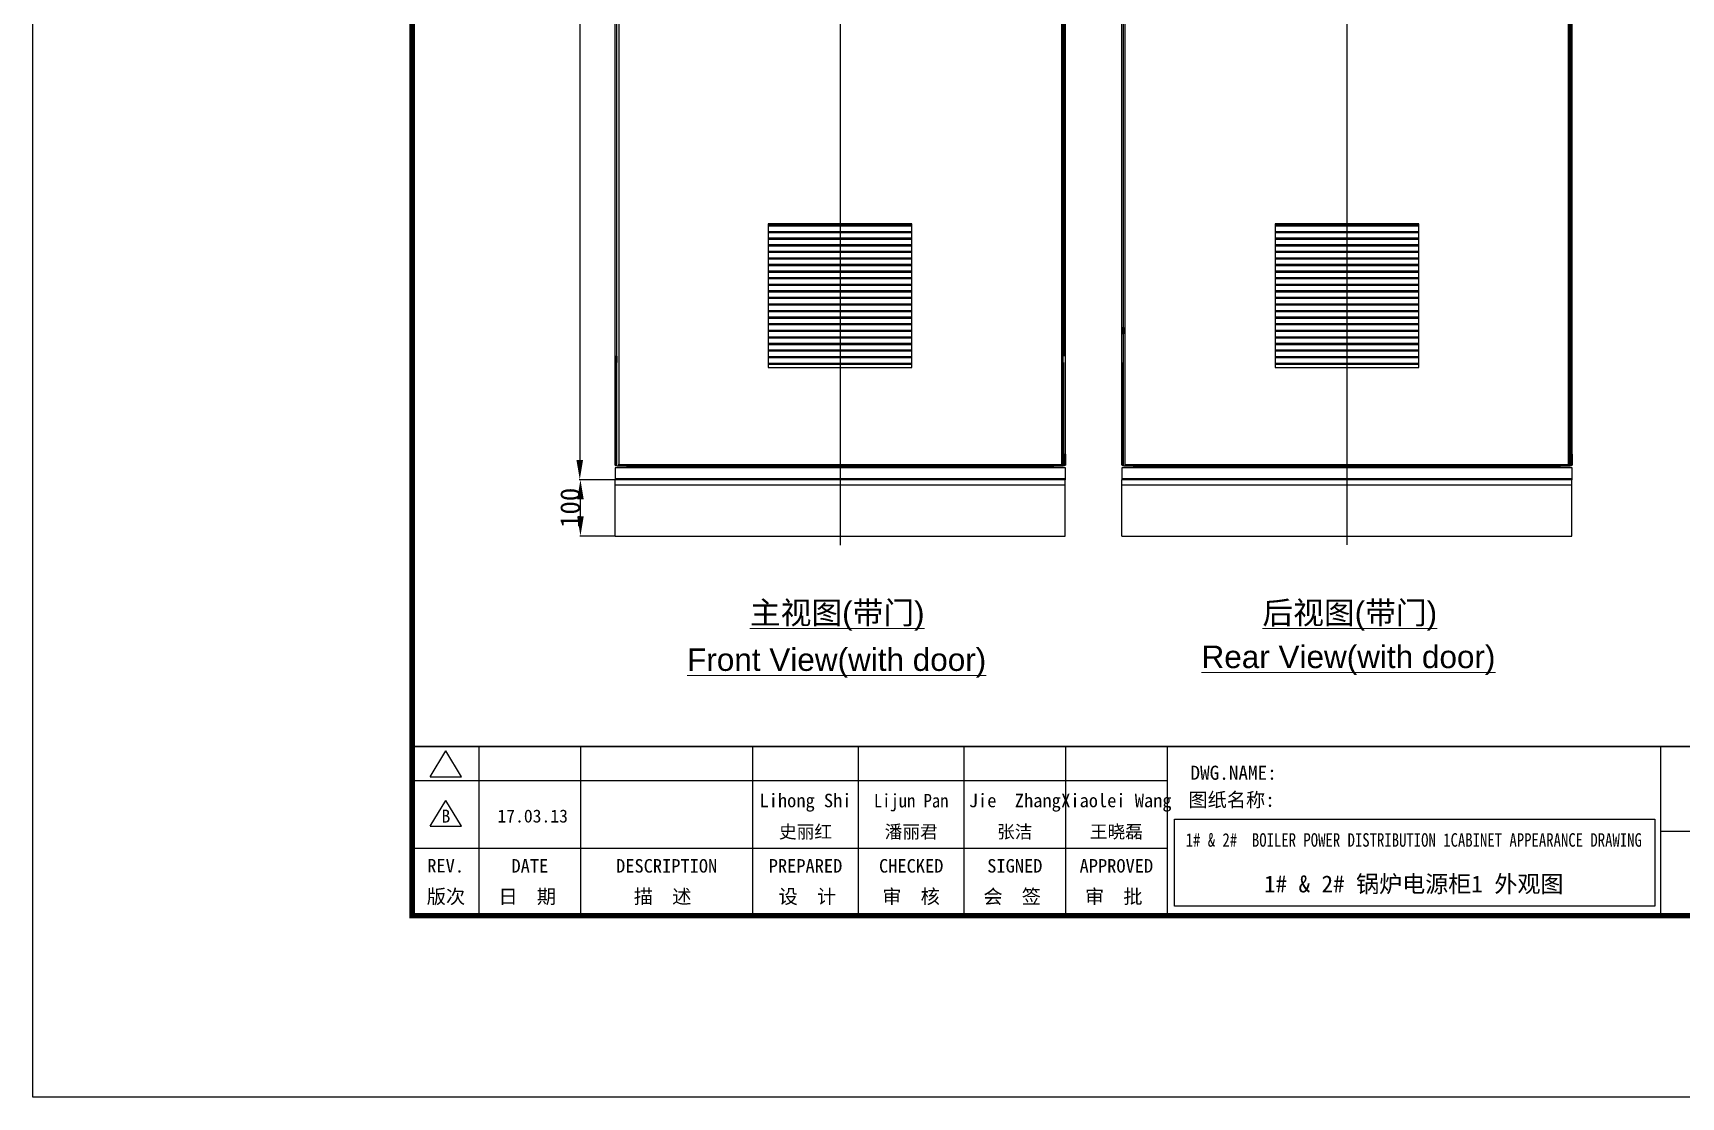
# Model space of a CAD drawing. Extents: x 79822 to 122366, y -56021 to -28815.
# Drawn here: x 80902 to 83827, y -37158 to -35270 of the extents above; entities that cross this region are included whole.
import ezdxf
from ezdxf.enums import TextEntityAlignment as Align
from ezdxf.lldxf.tags import DXFTag

# ---------------------------------------------------------------- set-up
doc = ezdxf.new("R2010")
doc.units = 0
doc.header["$LTSCALE"] = 100
doc.header["$MEASUREMENT"] = 0
doc.layers.add('t', color=1, linetype='Continuous')
doc.layers.add('TEXT', color=7, linetype='Continuous')
doc.styles.add('HZ', font='arial.ttf', dxfattribs={"width": 0.7})
doc.styles.get("Standard").update_dxf_attribs({"font": ''})
doc.styles.get('Standard').set_extended_font_data('SimSun')
tags = doc.linetypes.add('CENTER', pattern=[2, 1.25, -0.25, 0.25, -0.25]).pattern_tags.tags
tags[10:11] = [DXFTag(74, 4), DXFTag(75, 0), DXFTag(340, '0'), DXFTag(46, 1.0), DXFTag(50, 0.0), DXFTag(44, 0.0), DXFTag(45, 0.0)]
tags[8:9] = [DXFTag(74, 4), DXFTag(75, 0), DXFTag(340, '0'), DXFTag(46, 1.0), DXFTag(50, 0.0), DXFTag(44, 0.0), DXFTag(45, 0.0)]
tags[6:7] = [DXFTag(74, 4), DXFTag(75, 0), DXFTag(340, '0'), DXFTag(46, 1.0), DXFTag(50, 0.0), DXFTag(44, 0.0), DXFTag(45, 0.0)]
tags[4:5] = [DXFTag(74, 4), DXFTag(75, 0), DXFTag(340, '0'), DXFTag(46, 1.0), DXFTag(50, 0.0), DXFTag(44, 0.0), DXFTag(45, 0.0)]
doc.dimstyles.new('ISO-25', dxfattribs={"dimtxt": 35, "dimasz": 35, "dimexe": 1.25, "dimexo": 0.625, "dimtad": 1, "dimtoh": 1, "dimdec": 0, "dimtxsty": 'Standard', "dimcen": 2.5, "dimadec": 0, "dimazin": 0, "dimtfac": 1, "dimtdec": 0, "dimtmove": 0, "dimatfit": 3, "dimfxl": 0, "dimarcsym": 0})

# ---------------------------------------------------------------- blocks, each defined once
blk = doc.blocks.new('图框')
at = {"color": 7}
for p, q in [((2215.6, -2851.6), (2215.6, -3151.6)), ((0, -2911.6), (1340.2, -2911.6)), ((2215.6, -3001.6), (3115.6, -3001.6)), ((0, -3031.6), (1340.2, -3031.6))]:
    blk.add_line(p, q, dxfattribs=at)
at = {"color": 7, "const_width": 3}
blk.add_lwpolyline([(4115.6, -2851.6), (0, -2851.6)], dxfattribs=at)
at = {"layer": 't', "color": 7}
for p, q in [((31.9, -2905), (59.9, -2859.1)), ((87.8, -2905), (59.9, -2859.1)), ((31.9, -2905), (87.8, -2905)), ((31.9, -2993), (59.9, -2947.1)), ((87.8, -2993), (59.9, -2947.1)), ((31.9, -2993), (87.8, -2993))]:
    blk.add_line(p, q, dxfattribs=at)
at = {"layer": 't', "color": 7, "const_width": 9.62}
blk.add_lwpolyline([(4115.6, -3151.6), (4115.6, 0), (0, 0), (0, -3151.6)], close=True, dxfattribs=at)
at = {"layer": 't', "color": 7, "const_width": 2.4}
for points in [[(118.8, -2852.8), (118.8, -3151.6)], [(299.1, -2852.8), (299.1, -3151.6)], [(604.4, -2852.8), (604.4, -3156.4)], [(792, -2852.8), (792, -3156.4)], [(979.6, -2852.8), (979.6, -3156.4)], [(1159.9, -2852.8), (1159.9, -3156.4)], [(1340.2, -2852.8), (1340.2, -3156.4)]]:
    blk.add_lwpolyline(points, dxfattribs=at)
at = {"color": 7, "flags": 8}
for tag, p, height in [('DWG.NAME:', (1381.6, -2910.4), 25), ('PROJECTNAME:', (3125.5, -2912.8), 24), ('PROJECTNAME：', (3339.1, -2913.1), 25), ('DWG.NO.:', (3128.2, -3030.4), 24), ('图纸编号', (3315.4, -3052.4), 24), ('FILENO.:', (3128.7, -3106.1), 24), ('文档号', (3317.7, -3124.1), 24)]:
    blk.add_attdef(tag, p, '', height=height, dxfattribs=at)
for tag, height, p in [('RENLIU', 24, (698.2, -2950.4)), ('SHUFENWANG', 24, (885.8, -2950.4)), ('FANGHOU', 24, (1069.7, -2950.4)), ('DANDANLI', 24, (1250, -2950.4)), ('A', 23, (59.9, -2974.9)), ('设计时间', 23, (213.9, -2974.9)), ('刘仁', 23, (698.2, -3002.2)), ('王姝芬', 23, (885.8, -3002.2)), ('侯方', 23, (1069.7, -3002.2)), ('李丹丹', 23, (1250, -3002.2)), ('#10STATIONONTROLCABINETCOVER', 30, (1777.9, -3017.2)), ('PAGEXOFX', 24, (3953.7, -3039.1)), ('REV.', 24, (59.4, -3063)), ('DATE', 24, (208.9, -3063)), ('DESCRIPTION', 24, (451.7, -3063)), ('PREPARED', 24, (698.2, -3063)), ('CHECKED', 24, (885.8, -3063)), ('SIGNED', 24, (1069.7, -3063)), ('APPROVED', 24, (1250, -3063)), ('图纸名称', 30, (1777.9, -3094.7)), ('第几页共几页', 24, (3953.7, -3114.1))]:
    blk.add_attdef(tag, text='', height=height, dxfattribs=at).set_placement(p, align=Align.MIDDLE)
for tag, p in [('图纸名称:', (1377.8, -2965.9)), ('项目名称：', (3121.6, -2984.3)), ('项目名称：', (3325, -2984.3))]:
    blk.add_attdef(tag, text='', height=25, dxfattribs=at).set_placement(p, align=Align.BOTTOM_LEFT)
at = {"color": 7, "width": 0.8, "flags": 8}
blk.add_attdef('HANGZHOUHOLLYSYSAUTOMATIONCO.,LTD.', text='', height=24, dxfattribs=at).set_placement((2770.1, -3045.7), align=Align.MIDDLE)
at = {"layer": 't', "color": 7}
for s, p in [('版次', (59.9, -3117.6)), ('日  期', (204.2, -3117.6)), ('描  述', (444.5, -3117.6)), ('设  计', (701.5, -3117.6)), ('审  核', (885.6, -3117.6)), ('会  签', (1065, -3117.6)), ('审  批', (1245.3, -3117.6))]:
    blk.add_text(s, height=25, dxfattribs=at).set_placement(p, align=Align.MIDDLE_CENTER)
blk = doc.blocks.new('*D109')
at = {"color": 0, "lineweight": -2}
for p, q in [((81934.5, -36062.3), (81872.5, -36062.3)), ((81873.7, -36127.3), (81873.7, -36097.3)), ((81934.5, -36162.3), (81872.5, -36162.3))]:
    blk.add_line(p, q, dxfattribs=at)
at = {"color": 0}
for points in [[(81879.5, -36097.3), (81867.9, -36097.3), (81873.7, -36062.3)], [(81867.9, -36127.3), (81879.5, -36127.3), (81873.7, -36162.3)]]:
    blk.add_solid(points, dxfattribs=at)
at = {"layer": 'Defpoints', "color": 0}
for p in [(81873.7, -36062.3), (81935.1, -36062.3), (81935.1, -36162.3)]:
    blk.add_point(p, dxfattribs=at)
at = {"color": 0, "insert": (81855.6, -36112.3), "char_height": 35, "attachment_point": 5, "rotation": 90}
blk.add_mtext('100', dxfattribs=at)
blk = doc.blocks.new('*D110')
at = {"color": 0, "lineweight": -2}
for p, q in [((81934.8, -34059.8), (81871.2, -34059.8)), ((81872.5, -34094.8), (81872.5, -36027.3)), ((81934.8, -36062.3), (81871.2, -36062.3))]:
    blk.add_line(p, q, dxfattribs=at)
at = {"color": 0}
for points in [[(81878.3, -34094.8), (81866.6, -34094.8), (81872.5, -34059.8)], [(81866.6, -36027.3), (81878.3, -36027.3), (81872.5, -36062.3)]]:
    blk.add_solid(points, dxfattribs=at)
at = {"layer": 'Defpoints', "color": 0}
for p in [(81935.4, -34059.8), (81872.5, -36062.3), (81935.4, -36062.3)]:
    blk.add_point(p, dxfattribs=at)
at = {"color": 0, "insert": (81854.3, -35061), "char_height": 35, "attachment_point": 5, "rotation": 90}
blk.add_mtext('2003', dxfattribs=at)

msp = doc.modelspace()

# ---------------------------------------------------------------- linework, layer by layer
at = {"color": 1, "linetype": 'CENTER'}
for p, q in [((82334.6, -33934.6), (82334.6, -36178.4)), ((83234.1, -33934.3), (83234.1, -36178.1))]:
    msp.add_line(p, q, dxfattribs=at)
at = {"color": 7, "linetype": 'Continuous'}
for p, q in [((81935.4, -36017.3), (81935.4, -34059.8)), ((81938.4, -36037.8), (81938.4, -34062.8)), ((82728.1, -36037.8), (82728.1, -34062.8)), ((82730.4, -36037.8), (82730.4, -34062.8)), ((82834.9, -36017.3), (82834.9, -34059.8)), ((82837.9, -36037.8), (82837.9, -34062.8)), ((83627.6, -36037.8), (83627.6, -34062.8)), ((83629.9, -36037.8), (83629.9, -34062.8)), ((82734.4, -36017.3), (82734.4, -34105.3)), ((83633.9, -36017.3), (83633.9, -34105.3)), ((82840.2, -34991.8), (82840.2, -36037.8)), ((81942, -35108.8), (81942, -36037.8)), ((81937.8, -35154.3), (81937.8, -35843.3)), ((82731.5, -35843.3), (82731.5, -35154.3)), ((82732, -35154.3), (82732, -35843.3)), ((82837.3, -35154.3), (82837.3, -35843.3)), ((83631, -35843.3), (83631, -35154.3)), ((83631.5, -35154.3), (83631.5, -35843.3)), ((82731.8, -35792.3), (82730.4, -35792.3)), ((82731.8, -35803.3), (82730.4, -35803.3)), ((82731.8, -35803.3), (82731.8, -35792.3)), ((82732, -35792.3), (82734.4, -35792.3)), ((82732, -35803.3), (82734.4, -35803.3)), ((82732.4, -35792.3), (82732.4, -35803.3)), ((82733.2, -35803.3), (82733.2, -35792.3)), ((82834.9, -35792.3), (82837.3, -35792.3)), ((82837.3, -35803.3), (82834.9, -35803.3)), ((82836.1, -35792.3), (82836.1, -35803.3)), ((82836.9, -35803.3), (82836.9, -35792.3)), ((82837.5, -35792.3), (82837.9, -35792.3)), ((82837.5, -35792.3), (82837.5, -35803.3)), ((82837.5, -35803.3), (82837.9, -35803.3)), ((81935.4, -35843.3), (81937.8, -35843.3)), ((81937.8, -35854.3), (81935.4, -35854.3)), ((81936.6, -35843.3), (81936.6, -35854.3)), ((81937.4, -35854.3), (81937.4, -35843.3)), ((81937.8, -36017.3), (81937.8, -35854.3)), ((81938, -35843.3), (81938.4, -35843.3)), ((81938, -35843.3), (81938, -35854.3)), ((81938, -35854.3), (81938.4, -35854.3)), ((82731.5, -36017.3), (82731.5, -35854.3)), ((82732, -36017.3), (82732, -35854.3)), ((82837.3, -36017.3), (82837.3, -35854.3)), ((83631.3, -35843.3), (83629.9, -35843.3)), ((83631.3, -35854.3), (83629.9, -35854.3)), ((83631, -36017.3), (83631, -35854.3)), ((83631.3, -35854.3), (83631.3, -35843.3)), ((83631.5, -35843.3), (83633.9, -35843.3)), ((83631.5, -35854.3), (83633.9, -35854.3)), ((83631.5, -36017.3), (83631.5, -35854.3)), ((83631.9, -35843.3), (83631.9, -35854.3)), ((83632.7, -35854.3), (83632.7, -35843.3)), ((82734.6, -36041.3), (81935.1, -36041.3)), ((81935.1, -36041.3), (81935.1, -36062.1)), ((81937.8, -36017.3), (81935.4, -36017.3)), ((81935.4, -36036.8), (81935.4, -36017.3)), ((81937.4, -36036.8), (81935.4, -36036.8)), ((81937.4, -36036.8), (81937.4, -36017.3)), ((81937.4, -36018.5), (81938.4, -36018.5)), ((81937.8, -36020.2), (81937.4, -36020.2)), ((81937.8, -36036.1), (81937.4, -36036.1)), ((81937.8, -36017.3), (81938.4, -36017.3)), ((81937.8, -36020.2), (81937.8, -36036.1)), ((81938.4, -36037.8), (82731.4, -36037.8)), ((81940.7, -36035.5), (82728.1, -36035.5)), ((81956.5, -36039.7), (81956.5, -36037.8)), ((81956.5, -36039.7), (81978.9, -36039.7)), ((81957, -36039.7), (81957, -36037.8)), ((81957.7, -36039.7), (81957.7, -36041.3)), ((81958.2, -36039.7), (81958.2, -36041.3)), ((81977.2, -36039.7), (81977.2, -36041.3)), ((81977.7, -36039.7), (81977.7, -36041.3)), ((81978.4, -36039.7), (81978.4, -36037.8)), ((81978.9, -36037.8), (81978.9, -36039.3)), ((82690.9, -36038.2), (81978.9, -36038.2)), ((81978.9, -36039.7), (81978.9, -36039.3)), ((82690.9, -36039.7), (81978.9, -36039.7)), ((81978.9, -36039.7), (81978.9, -36041.3)), ((82690.9, -36040.2), (81978.9, -36040.2)), ((82690.9, -36037.8), (82690.9, -36039.3)), ((82690.9, -36039.7), (82690.9, -36039.3)), ((82713.3, -36039.7), (82690.9, -36039.7)), ((82690.9, -36039.7), (82690.9, -36041.3)), ((82691.4, -36039.7), (82691.4, -36037.8)), ((82692.1, -36039.7), (82692.1, -36041.3)), ((82692.6, -36039.7), (82692.6, -36041.3)), ((82711.6, -36039.7), (82711.6, -36041.3)), ((82712.1, -36039.7), (82712.1, -36041.3)), ((82712.8, -36039.7), (82712.8, -36037.8)), ((82713.3, -36039.7), (82713.3, -36037.8)), ((82730.4, -36017.3), (82731.5, -36017.3)), ((82732.4, -36018.5), (82730.4, -36018.5)), ((82730.4, -36019.7), (82731.5, -36019.7)), ((82731.4, -36037.8), (82731.4, -36019.7)), ((82732, -36017.3), (82731.5, -36017.3)), ((82731.5, -36019.7), (82731.5, -36018.5)), ((82732, -36017.3), (82734.4, -36017.3)), ((82732, -36020.2), (82732.4, -36020.2)), ((82732, -36020.2), (82732, -36036.1)), ((82732, -36036.1), (82732.4, -36036.1)), ((82732.4, -36017.3), (82732.4, -36036.8)), ((82732.4, -36036.8), (82734.4, -36036.8)), ((82734.1, -36041.3), (82734.1, -36062.1)), ((82734.4, -36017.3), (82734.4, -36036.8)), ((82734.6, -36060.5), (82734.6, -36041.3)), ((83634.1, -36041.3), (82834.6, -36041.3)), ((82834.6, -36041.3), (82834.6, -36062.1)), ((82837.3, -36017.3), (82834.9, -36017.3)), ((82834.9, -36036.8), (82834.9, -36017.3)), ((82836.9, -36036.8), (82834.9, -36036.8)), ((82836.9, -36036.8), (82836.9, -36017.3)), ((82836.9, -36018.5), (82837.9, -36018.5)), ((82837.3, -36020.2), (82836.9, -36020.2)), ((82837.3, -36036.1), (82836.9, -36036.1)), ((82837.3, -36017.3), (82837.9, -36017.3)), ((82837.3, -36020.2), (82837.3, -36036.1)), ((82837.9, -36037.8), (83630.9, -36037.8)), ((82840.2, -36035.5), (83627.6, -36035.5)), ((82856, -36039.7), (82856, -36037.8)), ((82856, -36039.7), (82878.4, -36039.7)), ((82856.5, -36039.7), (82856.5, -36037.8)), ((82857.2, -36039.7), (82857.2, -36041.3)), ((82857.7, -36039.7), (82857.7, -36041.3)), ((82876.7, -36039.7), (82876.7, -36041.3)), ((82877.2, -36039.7), (82877.2, -36041.3)), ((82877.9, -36039.7), (82877.9, -36037.8)), ((82878.4, -36037.8), (82878.4, -36039.3)), ((83590.4, -36038.2), (82878.4, -36038.2)), ((82878.4, -36039.7), (82878.4, -36039.3)), ((83590.4, -36039.7), (82878.4, -36039.7)), ((82878.4, -36039.7), (82878.4, -36041.3)), ((83590.4, -36040.2), (82878.4, -36040.2)), ((83590.4, -36037.8), (83590.4, -36039.3)), ((83590.4, -36039.7), (83590.4, -36039.3)), ((83612.8, -36039.7), (83590.4, -36039.7)), ((83590.4, -36039.7), (83590.4, -36041.3)), ((83590.9, -36039.7), (83590.9, -36037.8)), ((83591.6, -36039.7), (83591.6, -36041.3)), ((83592.1, -36039.7), (83592.1, -36041.3)), ((83611.1, -36039.7), (83611.1, -36041.3)), ((83611.6, -36039.7), (83611.6, -36041.3)), ((83612.3, -36039.7), (83612.3, -36037.8)), ((83612.8, -36039.7), (83612.8, -36037.8)), ((83629.9, -36017.3), (83631, -36017.3)), ((83631.9, -36018.5), (83629.9, -36018.5)), ((83629.9, -36019.7), (83631, -36019.7)), ((83630.9, -36037.8), (83630.9, -36019.7)), ((83631.5, -36017.3), (83631, -36017.3)), ((83631, -36019.7), (83631, -36018.5)), ((83631.5, -36017.3), (83633.9, -36017.3)), ((83631.5, -36020.2), (83631.9, -36020.2)), ((83631.5, -36020.2), (83631.5, -36036.1)), ((83631.5, -36036.1), (83631.9, -36036.1)), ((83631.9, -36017.3), (83631.9, -36036.8)), ((83631.9, -36036.8), (83633.9, -36036.8)), ((83633.6, -36041.3), (83633.6, -36062.1)), ((83633.9, -36017.3), (83633.9, -36036.8)), ((83634.1, -36060.5), (83634.1, -36041.3)), ((81935.1, -36060), (82734.1, -36060)), ((82734.6, -36062.3), (81935.1, -36062.3)), ((81935.1, -36162.3), (81935.1, -36062.3)), ((82734.6, -36060.5), (82734.1, -36060.5)), ((82734.1, -36162.3), (82734.1, -36062.3)), ((82734.6, -36062.3), (82734.6, -36060.8)), ((82834.6, -36060), (83633.6, -36060)), ((83634.1, -36062.3), (82834.6, -36062.3)), ((82834.6, -36162.3), (82834.6, -36062.3)), ((83634.1, -36060.5), (83633.6, -36060.5)), ((83633.6, -36162.3), (83633.6, -36062.3)), ((83634.1, -36062.3), (83634.1, -36060.8)), ((82734.1, -36072.3), (81935.1, -36072.3)), ((83633.6, -36072.3), (82834.6, -36072.3)), ((81935.1, -36162.3), (82734.1, -36162.3)), ((82834.6, -36162.3), (83633.6, -36162.3))]:
    msp.add_line(p, q, dxfattribs=at)
at = {"color": 7}
for p, q in [((82462.1, -35610.7), (82207.1, -35610.7)), ((82462.1, -35612.7), (82207.1, -35612.7)), ((82462.1, -35622.3), (82207.1, -35622.3)), ((82462.1, -35624.4), (82207.1, -35624.4)), ((83361.6, -35610.7), (83106.6, -35610.7)), ((83361.6, -35612.7), (83106.6, -35612.7)), ((83361.6, -35622.3), (83106.6, -35622.3)), ((83361.6, -35624.4), (83106.6, -35624.4)), ((82462.1, -35634), (82207.1, -35634)), ((82462.1, -35636), (82207.1, -35636)), ((82462.1, -35645.7), (82207.1, -35645.7)), ((82462.1, -35647.7), (82207.1, -35647.7)), ((82462.1, -35657.4), (82207.1, -35657.4)), ((82462.1, -35659.4), (82207.1, -35659.4)), ((83361.6, -35634), (83106.6, -35634)), ((83361.6, -35636), (83106.6, -35636)), ((83361.6, -35645.7), (83106.6, -35645.7)), ((83361.6, -35647.7), (83106.6, -35647.7)), ((83361.6, -35657.4), (83106.6, -35657.4)), ((83361.6, -35659.4), (83106.6, -35659.4)), ((82462.1, -35669.1), (82207.1, -35669.1)), ((82462.1, -35671.1), (82207.1, -35671.1)), ((82462.1, -35680.7), (82207.1, -35680.7)), ((82462.1, -35682.8), (82207.1, -35682.8)), ((83361.6, -35669.1), (83106.6, -35669.1)), ((83361.6, -35671.1), (83106.6, -35671.1)), ((83361.6, -35680.7), (83106.6, -35680.7)), ((83361.6, -35682.8), (83106.6, -35682.8)), ((82462.1, -35692.4), (82207.1, -35692.4)), ((82462.1, -35694.4), (82207.1, -35694.4)), ((82462.1, -35704.1), (82207.1, -35704.1)), ((82462.1, -35706.1), (82207.1, -35706.1)), ((82462.1, -35715.8), (82207.1, -35715.8)), ((82462.1, -35717.8), (82207.1, -35717.8)), ((83361.6, -35692.4), (83106.6, -35692.4)), ((83361.6, -35694.4), (83106.6, -35694.4)), ((83361.6, -35704.1), (83106.6, -35704.1)), ((83361.6, -35706.1), (83106.6, -35706.1)), ((83361.6, -35715.8), (83106.6, -35715.8)), ((83361.6, -35717.8), (83106.6, -35717.8)), ((82462.1, -35727.4), (82207.1, -35727.4)), ((82462.1, -35729.5), (82207.1, -35729.5)), ((82462.1, -35739.1), (82207.1, -35739.1)), ((82462.1, -35741.1), (82207.1, -35741.1)), ((83361.6, -35727.4), (83106.6, -35727.4)), ((83361.6, -35729.5), (83106.6, -35729.5)), ((83361.6, -35739.1), (83106.6, -35739.1)), ((83361.6, -35741.1), (83106.6, -35741.1)), ((82462.1, -35750.8), (82207.1, -35750.8)), ((82462.1, -35752.8), (82207.1, -35752.8)), ((82462.1, -35762.5), (82207.1, -35762.5)), ((82462.1, -35764.5), (82207.1, -35764.5)), ((82462.1, -35774.1), (82207.1, -35774.1)), ((82462.1, -35776.2), (82207.1, -35776.2)), ((83361.6, -35750.8), (83106.6, -35750.8)), ((83361.6, -35752.8), (83106.6, -35752.8)), ((83361.6, -35762.5), (83106.6, -35762.5)), ((83361.6, -35764.5), (83106.6, -35764.5)), ((83361.6, -35774.1), (83106.6, -35774.1)), ((83361.6, -35776.2), (83106.6, -35776.2)), ((82462.1, -35785.8), (82207.1, -35785.8)), ((82462.1, -35787.8), (82207.1, -35787.8)), ((82462.1, -35797.5), (82207.1, -35797.5)), ((82462.1, -35799.5), (82207.1, -35799.5)), ((83361.6, -35785.8), (83106.6, -35785.8)), ((83361.6, -35787.8), (83106.6, -35787.8)), ((83361.6, -35797.5), (83106.6, -35797.5)), ((83361.6, -35799.5), (83106.6, -35799.5)), ((82462.1, -35809.2), (82207.1, -35809.2)), ((82462.1, -35811.2), (82207.1, -35811.2)), ((82462.1, -35820.8), (82207.1, -35820.8)), ((82462.1, -35822.9), (82207.1, -35822.9)), ((82462.1, -35832.5), (82207.1, -35832.5)), ((82462.1, -35834.5), (82207.1, -35834.5)), ((83361.6, -35809.2), (83106.6, -35809.2)), ((83361.6, -35811.2), (83106.6, -35811.2)), ((83361.6, -35820.8), (83106.6, -35820.8)), ((83361.6, -35822.9), (83106.6, -35822.9)), ((83361.6, -35832.5), (83106.6, -35832.5)), ((83361.6, -35834.5), (83106.6, -35834.5)), ((82462.1, -35844.2), (82207.1, -35844.2)), ((82462.1, -35846.2), (82207.1, -35846.2)), ((82462.1, -35855.9), (82207.1, -35855.9)), ((82462.1, -35857.9), (82207.1, -35857.9)), ((83361.6, -35844.2), (83106.6, -35844.2)), ((83361.6, -35846.2), (83106.6, -35846.2)), ((83361.6, -35855.9), (83106.6, -35855.9)), ((83361.6, -35857.9), (83106.6, -35857.9))]:
    msp.add_line(p, q, dxfattribs=at)
at = {"color": 1}
for points in [[(80901.9, -33205.1), (120195.6, -33205.1), (120195.6, -37157.7), (80901.9, -37157.7)], [(82928.1, -36664.4), (83780.7, -36664.4), (83780.7, -36819.3), (82928.1, -36819.3)]]:
    msp.add_lwpolyline(points, close=True, dxfattribs=at)
at = {"color": 7}
for points in [[(82462.1, -35863.5), (82462.1, -35608.5), (82207.1, -35608.5), (82207.1, -35863.5)], [(83361.6, -35863.5), (83361.6, -35608.5), (83106.6, -35608.5), (83106.6, -35863.5)]]:
    msp.add_lwpolyline(points, close=True, dxfattribs=at)
at = {"color": 7, "linetype": 'Continuous'}
for centre, radius, start, end in [((81936.6, -36036.1), 1.2, 212.7273, 0), ((81938.3, -36020.2), 1.7, 90, 122.2595), ((81938.3, -36020.2), 0.5, 90, 180), ((82731.5, -36020.2), 1.7, 57.7405, 90), ((82731.5, -36020.2), 0.5, 0, 90), ((82733.2, -36036.1), 1.2, 180, 327.2727), ((82836.1, -36036.1), 1.2, 212.7273, 0), ((82837.8, -36020.2), 1.7, 90, 122.2595), ((82837.8, -36020.2), 0.5, 90, 180), ((83631, -36020.2), 1.7, 57.7405, 90), ((83631, -36020.2), 0.5, 0, 90), ((83632.7, -36036.1), 1.2, 180, 327.2727), ((82732.8, -36060.5), 1.8, 315, 0), ((83632.3, -36060.5), 1.8, 315, 0)]:
    msp.add_arc(centre, radius, start, end, dxfattribs=at)

# ---------------------------------------------------------------- block references
at = {"color": 1}
ref = msp.add_blockref('图框', (81575, -33684.4), dxfattribs=at)
ref.add_attrib('图纸名称', '1# & 2# 锅炉电源柜1 外观图', dxfattribs={"color": 7, "height": 30, "flags": 8}).set_placement((83352.9, -36779.1), align=Align.MIDDLE)
ref.add_attrib('刘仁', '史丽红', dxfattribs={"color": 7, "height": 23, "flags": 8}).set_placement((82273.2, -36686.6), align=Align.MIDDLE)
ref.add_attrib('王姝芬', '潘丽君', dxfattribs={"color": 7, "height": 23, "flags": 8}).set_placement((82460.8, -36686.6), align=Align.MIDDLE)
ref.add_attrib('侯方', '张洁', dxfattribs={"color": 7, "height": 23, "flags": 8}).set_placement((82644.7, -36686.6), align=Align.MIDDLE)
ref.add_attrib('李丹丹', '王晓磊', dxfattribs={"color": 7, "height": 23, "flags": 8}).set_placement((82825, -36686.6), align=Align.MIDDLE)
ref.add_attrib('设计时间', '17.03.13', dxfattribs={"color": 7, "height": 23, "flags": 8}).set_placement((81788.9, -36659.3), align=Align.MIDDLE)
ref.add_attrib('A', 'B', dxfattribs={"color": 7, "height": 23, "flags": 8}).set_placement((81634.9, -36659.3), align=Align.MIDDLE)
ref.add_attrib('REV.', 'REV.', dxfattribs={"color": 7, "height": 24, "flags": 8}).set_placement((81634.4, -36747.5), align=Align.MIDDLE)
ref.add_attrib('DATE', 'DATE', dxfattribs={"color": 7, "height": 24, "flags": 8}).set_placement((81783.9, -36747.5), align=Align.MIDDLE)
ref.add_attrib('DESCRIBE', 'DESCRIPTION', dxfattribs={"color": 7, "height": 24, "flags": 8}).set_placement((82026.7, -36747.5), align=Align.MIDDLE)
ref.add_attrib('PREPARE', 'PREPARED', dxfattribs={"color": 7, "height": 24, "flags": 8}).set_placement((82273.2, -36747.5), align=Align.MIDDLE)
ref.add_attrib('VERIFY', 'CHECKED', dxfattribs={"color": 7, "height": 24, "flags": 8}).set_placement((82460.8, -36747.5), align=Align.MIDDLE)
ref.add_attrib('SIGN', 'SIGNED', dxfattribs={"color": 7, "height": 24, "flags": 8}).set_placement((82644.7, -36747.5), align=Align.MIDDLE)
ref.add_attrib('APPROVER', 'APPROVED', dxfattribs={"color": 7, "height": 24, "flags": 8}).set_placement((82825, -36747.5), align=Align.MIDDLE)
ref.add_attrib('RENLIU', 'Lihong Shi', dxfattribs={"color": 7, "height": 24, "flags": 8}).set_placement((82273.2, -36634.8), align=Align.MIDDLE)
ref.add_attrib('SHUFENWANG', 'Lijun Pan', dxfattribs={"color": 7, "height": 24, "width": 0.9, "flags": 8}).set_placement((82460.8, -36634.8), align=Align.MIDDLE)
ref.add_attrib('FANGHOU', 'Jie  Zhang', dxfattribs={"color": 7, "height": 24, "flags": 8}).set_placement((82644.7, -36634.8), align=Align.MIDDLE)
ref.add_attrib('DANDANLI', 'Xiaolei Wang', dxfattribs={"color": 7, "height": 24, "flags": 8}).set_placement((82825, -36634.8), align=Align.MIDDLE)
ref.add_attrib('DWG.NAME:', 'DWG.NAME:', (82956.6, -36594.8), dxfattribs={"color": 7, "height": 25, "flags": 8})
ref.add_attrib('#10STATIONONTROLCABINETCOVER', '1# & 2#  BOILER POWER DISTRIBUTION 1CABINET APPEARANCE DRAWING', dxfattribs={"color": 7, "height": 24, "width": 0.8, "flags": 8}).set_placement((83352.9, -36701.6), align=Align.MIDDLE)
ref.add_attrib('图纸名称:', '图纸名称:', dxfattribs={"color": 7, "height": 25, "flags": 8}).set_placement((82952.8, -36650.3), align=Align.BOTTOM_LEFT)

# ---------------------------------------------------------------- texts
at = {"layer": 'TEXT', "color": 7, "lineweight": 0, "style": 'HZ'}
for s, p in [('%%U主视图(带门)', (82329.5, -36318.4)), ('%%U后视图(带门)', (83239.3, -36318.4)), ('%%UFront View(with door)', (82328.5, -36401.6)), ('%%URear View(with door)', (83237, -36396.6))]:
    msp.add_text(s, height=40, dxfattribs=at).set_placement(p, align=Align.CENTER)

# ---------------------------------------------------------------- dimensions: what is measured, and where the dimension line sits
at = {"color": 3}
for base, p1, p2, picture, middle in [((81872.4622943, -36062.2680151), (81935.4082155, -34059.7680151), (81935.4082155, -36062.2680151), '*D110', (81854.3372943, -35061.0180151)), ((81873.7, -36062.3), (81935.1, -36162.3), (81935.1, -36062.3), '*D109', (81855.6, -36112.3))]:
    dim = msp.add_linear_dim(base=base, p1=p1, p2=p2, angle=90, dimstyle='ISO-25', dxfattribs=at)
    dim.commit()
    dim.dimension.update_dxf_attribs({"geometry": picture, "text_midpoint": middle})

doc.saveas('drawing.dxf')
